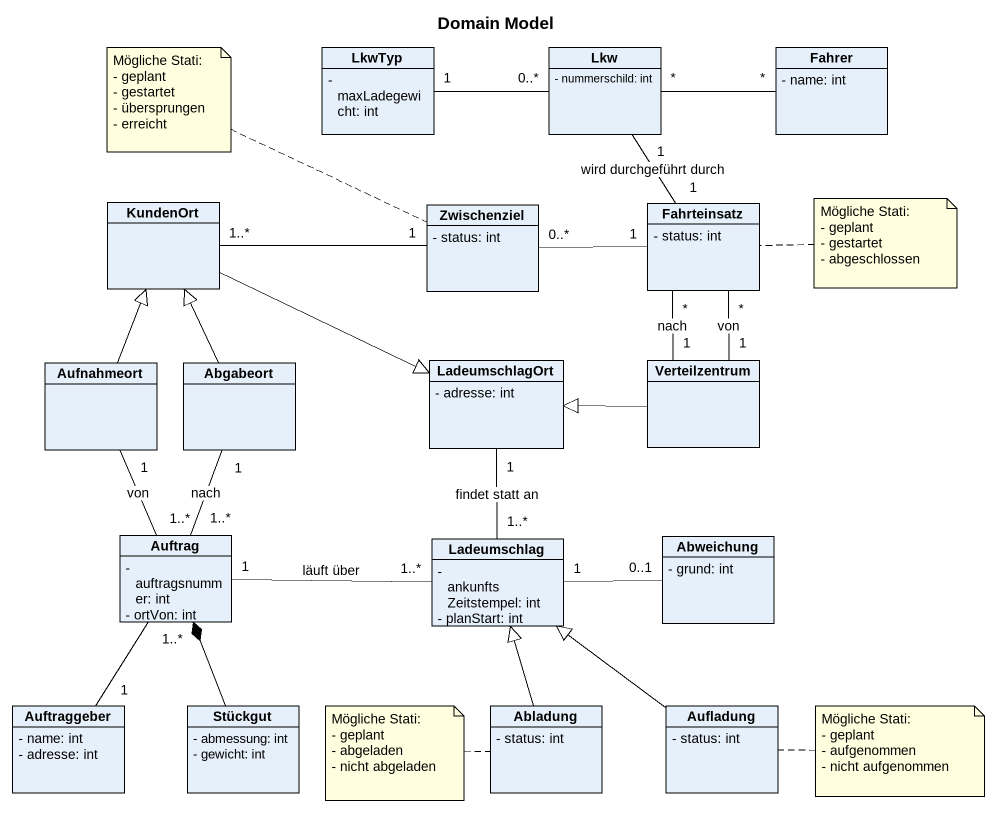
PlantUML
@startuml
title Domain Model
hide circle
hide empty members
skinparam classAttributeIconSize 0
class LkwTyp {
  - maxLadegewicht: int
}
class Lkw {
  - nummerschild: int
}
class Fahrer {
  - name: int
}
class KundenOrt
class Zwischenziel {
  - status: int
}
class Fahrteinsatz {
  - status: int
}
class Aufnahmeort
class Abgabeort
class LadeumschlagOrt {
  - adresse: int
}
class Verteilzentrum
class Auftrag {
  - auftragsnummer: int
  - ortVon: int
}
class Ladeumschlag {
  - ankunftsZeitstempel: int
  - planStart: int
}
class Abweichung {
  - grund: int
}
class Auftraggeber {
  - name: int
  - adresse: int
}
class Stückgut {
  - abmessung: int
  - gewicht: int
}
class Abladung {
  - status: int
}
class Aufladung {
  - status: int
}
LkwTyp "1" -right- "0..*" Lkw
Lkw "*" -right- "*" Fahrer
KundenOrt -right-|> LadeumschlagOrt
Zwischenziel "1" -left- "1..*" KundenOrt
Fahrteinsatz "1" -up- "1" Lkw : wird durchgeführt durch
Fahrteinsatz "1" -left- "0..*" Zwischenziel
Aufnahmeort -up-|> KundenOrt
Abgabeort -up-|> KundenOrt
Verteilzentrum "1" -up- "*" Fahrteinsatz : nach
Verteilzentrum "1" -up- "*" Fahrteinsatz : von
Verteilzentrum -left-|> LadeumschlagOrt
Auftrag "1..*" -up- "1" Aufnahmeort : von
Auftrag "1..*" -up- "1" Abgabeort : nach
Auftrag "1" -right- "1..*" Ladeumschlag : läuft über
Ladeumschlag "1..*" -up- "1" LadeumschlagOrt : findet statt an
Abweichung "0..1" -left- "1" Ladeumschlag
Auftraggeber "1" -up- "1..*" Auftrag
Stückgut -up-* Auftrag
Abladung -up-|> Ladeumschlag
Aufladung -up-|> Ladeumschlag
note left of Zwischenziel
  Mögliche Stati:
  - geplant
  - gestartet
  - übersprungen
  - erreicht
end note
note right of Fahrteinsatz
  Mögliche Stati:
  - geplant
  - gestartet
  - abgeschlossen
end note
note left of Abladung
  Mögliche Stati:
  - geplant
  - abgeladen
  - nicht abgeladen
end note
note right of Aufladung
  Mögliche Stati:
  - geplant
  - aufgenommen
  - nicht aufgenommen
end note
@enduml
